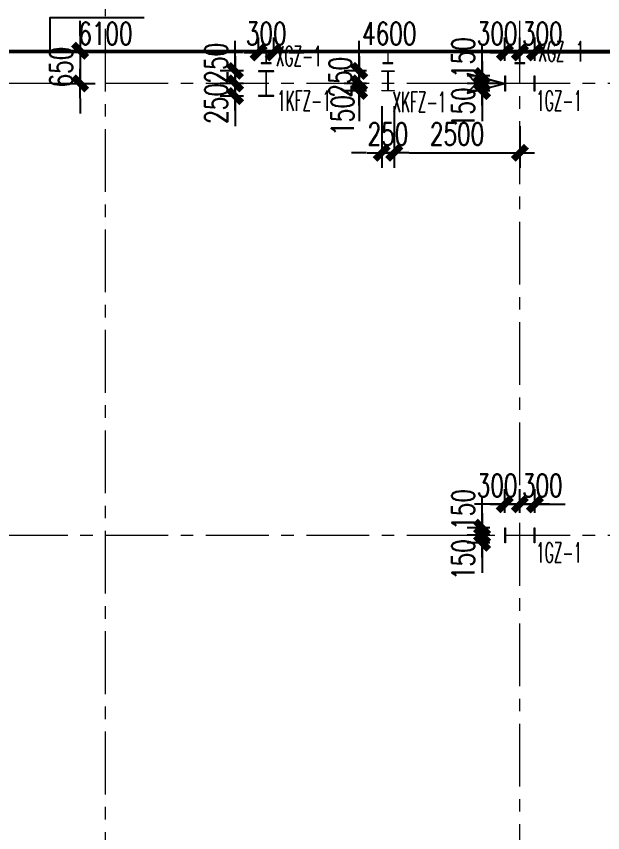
# Model space of a CAD drawing. Extents: x -1201378 to 2367219, y -619313 to 244905.
# Drawn here: x 157618 to 169291, y 212730 to 228989 of the extents above; entities that cross this region are included whole.
import ezdxf
from ezdxf.enums import TextEntityAlignment as Align

# ---------------------------------------------------------------- set-up
doc = ezdxf.new("R2010")
doc.units = 0
doc.header["$LTSCALE"] = 1000
doc.linetypes.add('CENTER', pattern=[2, 1.25, -0.25, 0.25, -0.25])
doc.linetypes.add('HIDDEN', pattern=[0.375, 0.25, -0.125])
doc.layers.get('0').update_dxf_attribs({"linetype": 'CONTINUOUS'})
doc.layers.get('Defpoints').update_dxf_attribs({"linetype": 'CONTINUOUS'})
for name, color, linetype, lineweight in [('S-axis', 111, 'CONTINUOUS', 0), ('S-col', 2, 'CONTINUOUS', 0), ('S-dote', 5, 'CENTER', 0)]:
    doc.layers.add(name, color=color, linetype=linetype, lineweight=lineweight)
for name, color, linetype in [('S-CJGC', 5, 'CONTINUOUS'), ('S-DIMZ', 115, 'CONTINUOUS'), ('S-SGJ', 21, 'CONTINUOUS'), ('S-SHAPE2', 165, 'HIDDEN')]:
    doc.layers.add(name, color=color, linetype=linetype)
doc.styles.add('SS1', font='tj-romans1.shx', dxfattribs={"width": 0.7, "bigfont": 'tj-hztxt1.shx'})
doc.dimstyles.new('S-150-ARCHI', dxfattribs={"dimscale": 150, "dimtxt": 3, "dimasz": 2, "dimexe": 2, "dimexo": 2, "dimgap": 1, "dimtad": 1, "dimdec": 0, "dimzin": 0, "dimdsep": 46, "dimtxsty": 'SS1', "dimblk1": 'TT', "dimblk2": 'TT', "dimsah": 1, "dimcen": 1, "dimclrd": 256, "dimclre": 256, "dimclrt": 256, "dimadec": 0, "dimazin": 0, "dimtfac": 1, "dimtdec": 0, "dimtix": 1, "dimtmove": 2, "dimatfit": 0, "dimldrblk": 'TT', "dimfxl": 2, "dimtolj": 1, "dimtzin": 0, "dimarcsym": 0})

# ---------------------------------------------------------------- blocks, each defined once
blk = doc.blocks.new('_FZH')
at = {"layer": 'S-col'}
blk.add_lwpolyline([(-0.375, -0.188), (-0.375, 0.187), (-0.36, 0.187), (-0.36, 0.005), (0.36, 0.005), (0.36, 0.187), (0.375, 0.187), (0.375, -0.188), (0.36, -0.188), (0.36, -0.005), (-0.36, -0.005), (-0.36, -0.188)], close=True, dxfattribs=at)
blk = doc.blocks.new('w4234324')
at = {"layer": 'S-col', "xscale": 800.0000000000005, "yscale": 800.0000000000005, "zscale": 800.0000000000005}
for p in [(-177454, 831820), (-177454, 822820)]:
    blk.add_blockref('_FZH', p, dxfattribs=at)
blk = doc.blocks.new('1#轴网')
at = {"layer": 'S-dote'}
for p, q in [((-140608.5, 18867), (-140608.5, 124689.3)), ((-132358.5, 19024), (-132358.5, 124689.3)), ((-99358.5, 115027), (-216950.7, 115027)), ((-99358.5, 106027), (-216950.7, 106027))]:
    blk.add_line(p, q, dxfattribs=at)
blk = doc.blocks.new('TT')
blk.add_line((-0.969, 0), (0.969, 0))
at = {"const_width": 0.45}
blk.add_lwpolyline([(-0.442, -0.442), (0.442, 0.442)], dxfattribs=at)
blk = doc.blocks.new('*D4855')
at = {"layer": 'Defpoints', "color": 0, "transparency": 16777216}
for p in [(166890, 218652), (167342, 218652), (167342, 218502)]:
    blk.add_point(p, dxfattribs=at)
at = {"layer": 'S-DIMZ', "lineweight": -2, "transparency": 16777216}
for p, q in [((166890, 218952), (166890, 219252)), ((167042, 218652), (166590, 218652)), ((166890, 218502), (166890, 218652)), ((167042, 218502), (166590, 218502)), ((166890, 218202), (166890, 217902))]:
    blk.add_line(p, q, dxfattribs=at)
at = {"layer": 'S-DIMZ', "lineweight": -2, "transparency": 16777216, "xscale": 300, "yscale": 300, "zscale": 300}
for p, rotation in [((166890, 218652), 270), ((166890, 218502), 90)]:
    blk.add_blockref('TT', p, dxfattribs=dict(at, rotation=rotation))
at = {"layer": 'S-DIMZ', "transparency": 16777216, "insert": (166515, 218168), "char_height": 450, "attachment_point": 5, "rotation": 90, "style": 'SS1'}
blk.add_mtext('\\A1;150', dxfattribs=at)
blk = doc.blocks.new('*D4856')
at = {"layer": 'Defpoints', "color": 0, "transparency": 16777216}
for p in [(166890, 218802), (167342, 218802), (167342, 218652)]:
    blk.add_point(p, dxfattribs=at)
at = {"layer": 'S-DIMZ', "lineweight": -2, "transparency": 16777216}
for p, q in [((166890, 219102), (166890, 219402)), ((167042, 218802), (166590, 218802)), ((166890, 218652), (166890, 218802)), ((167042, 218652), (166590, 218652)), ((166890, 218352), (166890, 218052))]:
    blk.add_line(p, q, dxfattribs=at)
at = {"layer": 'S-DIMZ', "lineweight": -2, "transparency": 16777216, "xscale": 300, "yscale": 300, "zscale": 300}
for p, rotation in [((166890, 218802), 270), ((166890, 218652), 90)]:
    blk.add_blockref('TT', p, dxfattribs=dict(at, rotation=rotation))
at = {"layer": 'S-DIMZ', "transparency": 16777216, "insert": (166515, 219167), "char_height": 450, "attachment_point": 5, "rotation": 90, "style": 'SS1'}
blk.add_mtext('\\A1;150', dxfattribs=at)
blk = doc.blocks.new('*D4857')
at = {"layer": 'Defpoints', "color": 0, "transparency": 16777216}
for p in [(167642, 219270), (167342, 218802), (167642, 218802)]:
    blk.add_point(p, dxfattribs=at)
at = {"layer": 'S-DIMZ', "lineweight": -2, "transparency": 16777216}
for p, q in [((167342, 219102), (167342, 219570)), ((167642, 219102), (167642, 219570)), ((167042, 219270), (166742, 219270)), ((167342, 219270), (167642, 219270)), ((167942, 219270), (168242, 219270))]:
    blk.add_line(p, q, dxfattribs=at)
at = {"layer": 'S-DIMZ', "lineweight": -2, "transparency": 16777216, "xscale": 300, "yscale": 300, "zscale": 300}
blk.add_blockref('TT', (167342, 219270), dxfattribs=at)
at = {"layer": 'S-DIMZ', "lineweight": -2, "transparency": 16777216, "xscale": 300, "yscale": 300, "zscale": 300, "rotation": 180}
blk.add_blockref('TT', (167642, 219270), dxfattribs=at)
at = {"layer": 'S-DIMZ', "transparency": 16777216, "insert": (167189, 219645), "char_height": 450, "attachment_point": 5, "style": 'SS1'}
blk.add_mtext('\\A1;300', dxfattribs=at)
blk = doc.blocks.new('*D4858')
at = {"layer": 'Defpoints', "color": 0, "transparency": 16777216}
for p in [(167942, 219270), (167642, 218802), (167942, 218802)]:
    blk.add_point(p, dxfattribs=at)
at = {"layer": 'S-DIMZ', "lineweight": -2, "transparency": 16777216}
for p, q in [((167642, 219102), (167642, 219570)), ((167942, 219102), (167942, 219570)), ((167342, 219270), (167042, 219270)), ((167642, 219270), (167942, 219270)), ((168242, 219270), (168542, 219270))]:
    blk.add_line(p, q, dxfattribs=at)
at = {"layer": 'S-DIMZ', "lineweight": -2, "transparency": 16777216, "xscale": 300, "yscale": 300, "zscale": 300}
blk.add_blockref('TT', (167642, 219270), dxfattribs=at)
at = {"layer": 'S-DIMZ', "lineweight": -2, "transparency": 16777216, "xscale": 300, "yscale": 300, "zscale": 300, "rotation": 180}
blk.add_blockref('TT', (167942, 219270), dxfattribs=at)
at = {"layer": 'S-DIMZ', "transparency": 16777216, "insert": (168089, 219645), "char_height": 450, "attachment_point": 5, "style": 'SS1'}
blk.add_mtext('\\A1;300', dxfattribs=at)
blk = doc.blocks.new('*D4843')
at = {"layer": 'Defpoints', "color": 0, "transparency": 16777216}
for p in [(166890, 227652), (167342, 227652), (167342, 227502)]:
    blk.add_point(p, dxfattribs=at)
at = {"layer": 'S-DIMZ', "lineweight": -2, "transparency": 16777216}
for p, q in [((166890, 227952), (166890, 228252)), ((167042, 227652), (166590, 227652)), ((166890, 227502), (166890, 227652)), ((167042, 227502), (166590, 227502)), ((166890, 227202), (166890, 226902))]:
    blk.add_line(p, q, dxfattribs=at)
at = {"layer": 'S-DIMZ', "lineweight": -2, "transparency": 16777216, "xscale": 300, "yscale": 300, "zscale": 300}
for p, rotation in [((166890, 227652), 270), ((166890, 227502), 90)]:
    blk.add_blockref('TT', p, dxfattribs=dict(at, rotation=rotation))
at = {"layer": 'S-DIMZ', "transparency": 16777216, "insert": (166515, 227168), "char_height": 450, "attachment_point": 5, "rotation": 90, "style": 'SS1'}
blk.add_mtext('\\A1;150', dxfattribs=at)
blk = doc.blocks.new('*D4844')
at = {"layer": 'Defpoints', "color": 0, "transparency": 16777216}
for p in [(166890, 227802), (167342, 227802), (167342, 227652)]:
    blk.add_point(p, dxfattribs=at)
at = {"layer": 'S-DIMZ', "lineweight": -2, "transparency": 16777216}
for p, q in [((166890, 228102), (166890, 228402)), ((167042, 227802), (166590, 227802)), ((166890, 227652), (166890, 227802)), ((167042, 227652), (166590, 227652)), ((166890, 227352), (166890, 227052))]:
    blk.add_line(p, q, dxfattribs=at)
at = {"layer": 'S-DIMZ', "lineweight": -2, "transparency": 16777216, "xscale": 300, "yscale": 300, "zscale": 300}
for p, rotation in [((166890, 227802), 270), ((166890, 227652), 90)]:
    blk.add_blockref('TT', p, dxfattribs=dict(at, rotation=rotation))
at = {"layer": 'S-DIMZ', "transparency": 16777216, "insert": (166515, 228167), "char_height": 450, "attachment_point": 5, "rotation": 90, "style": 'SS1'}
blk.add_mtext('\\A1;150', dxfattribs=at)
blk = doc.blocks.new('*D4845')
at = {"layer": 'Defpoints', "color": 0, "transparency": 16777216}
for p in [(167642, 228270), (167342, 227802), (167642, 227802)]:
    blk.add_point(p, dxfattribs=at)
at = {"layer": 'S-DIMZ', "lineweight": -2, "transparency": 16777216}
for p, q in [((167342, 228102), (167342, 228570)), ((167642, 228102), (167642, 228570)), ((167042, 228270), (166742, 228270)), ((167342, 228270), (167642, 228270)), ((167942, 228270), (168242, 228270))]:
    blk.add_line(p, q, dxfattribs=at)
at = {"layer": 'S-DIMZ', "lineweight": -2, "transparency": 16777216, "xscale": 300, "yscale": 300, "zscale": 300}
blk.add_blockref('TT', (167342, 228270), dxfattribs=at)
at = {"layer": 'S-DIMZ', "lineweight": -2, "transparency": 16777216, "xscale": 300, "yscale": 300, "zscale": 300, "rotation": 180}
blk.add_blockref('TT', (167642, 228270), dxfattribs=at)
at = {"layer": 'S-DIMZ', "transparency": 16777216, "insert": (167189, 228645), "char_height": 450, "attachment_point": 5, "style": 'SS1'}
blk.add_mtext('\\A1;300', dxfattribs=at)
blk = doc.blocks.new('*D4846')
at = {"layer": 'Defpoints', "color": 0, "transparency": 16777216}
for p in [(167942, 228270), (167642, 227802), (167942, 227802)]:
    blk.add_point(p, dxfattribs=at)
at = {"layer": 'S-DIMZ', "lineweight": -2, "transparency": 16777216}
for p, q in [((167642, 228102), (167642, 228570)), ((167942, 228102), (167942, 228570)), ((167342, 228270), (167042, 228270)), ((167642, 228270), (167942, 228270)), ((168242, 228270), (168542, 228270))]:
    blk.add_line(p, q, dxfattribs=at)
at = {"layer": 'S-DIMZ', "lineweight": -2, "transparency": 16777216, "xscale": 300, "yscale": 300, "zscale": 300}
blk.add_blockref('TT', (167642, 228270), dxfattribs=at)
at = {"layer": 'S-DIMZ', "lineweight": -2, "transparency": 16777216, "xscale": 300, "yscale": 300, "zscale": 300, "rotation": 180}
blk.add_blockref('TT', (167942, 228270), dxfattribs=at)
at = {"layer": 'S-DIMZ', "transparency": 16777216, "insert": (168089, 228645), "char_height": 450, "attachment_point": 5, "style": 'SS1'}
blk.add_mtext('\\A1;300', dxfattribs=at)
blk = doc.blocks.new('*D5197')
at = {"layer": 'Defpoints', "color": 0, "transparency": 16777216}
for p in [(172542, 228270), (167942, 227802), (172542, 227902)]:
    blk.add_point(p, dxfattribs=at)
at = {"layer": 'S-DIMZ', "lineweight": -2, "transparency": 16777216}
for p, q in [((167942, 228102), (167942, 228570)), ((172542, 228202), (172542, 228570)), ((168242, 228270), (172242, 228270))]:
    blk.add_line(p, q, dxfattribs=at)
at = {"layer": 'S-DIMZ', "lineweight": -2, "transparency": 16777216, "xscale": 300, "yscale": 300, "zscale": 300, "rotation": 180}
blk.add_blockref('TT', (167942, 228270), dxfattribs=at)
at = {"layer": 'S-DIMZ', "lineweight": -2, "transparency": 16777216, "xscale": 300, "yscale": 300, "zscale": 300}
blk.add_blockref('TT', (172542, 228270), dxfattribs=at)
at = {"layer": 'S-DIMZ', "transparency": 16777216, "insert": (170242, 228645), "char_height": 450, "attachment_point": 5, "style": 'SS1'}
blk.add_mtext('\\A1;4600', dxfattribs=at)
blk = doc.blocks.new('*D5203')
at = {"layer": 'Defpoints', "color": 0, "transparency": 16777216}
for p in [(162442, 227902), (161973, 227652), (162442, 227652)]:
    blk.add_point(p, dxfattribs=at)
at = {"layer": 'S-DIMZ', "lineweight": -2, "transparency": 16777216}
for p, q in [((161973, 228202), (161973, 228502)), ((162142, 227902), (161673, 227902)), ((161973, 227902), (161973, 227652)), ((162142, 227652), (161673, 227652)), ((161973, 227352), (161973, 227052))]:
    blk.add_line(p, q, dxfattribs=at)
at = {"layer": 'S-DIMZ', "lineweight": -2, "transparency": 16777216, "xscale": 300, "yscale": 300, "zscale": 300}
for p, rotation in [((161973, 227902), 270), ((161973, 227652), 90)]:
    blk.add_blockref('TT', p, dxfattribs=dict(at, rotation=rotation))
at = {"layer": 'S-DIMZ', "transparency": 16777216, "insert": (161598, 228055), "char_height": 450, "attachment_point": 5, "rotation": 90, "style": 'SS1'}
blk.add_mtext('\\A1;250', dxfattribs=at)
blk = doc.blocks.new('*D5204')
at = {"layer": 'Defpoints', "color": 0, "transparency": 16777216}
for p in [(162442, 227652), (161973, 227402), (162442, 227402)]:
    blk.add_point(p, dxfattribs=at)
at = {"layer": 'S-DIMZ', "lineweight": -2, "transparency": 16777216}
for p, q in [((161973, 227952), (161973, 228252)), ((162142, 227652), (161673, 227652)), ((161973, 227652), (161973, 227402)), ((162142, 227402), (161673, 227402)), ((161973, 227102), (161973, 226802))]:
    blk.add_line(p, q, dxfattribs=at)
at = {"layer": 'S-DIMZ', "lineweight": -2, "transparency": 16777216, "xscale": 300, "yscale": 300, "zscale": 300}
for p, rotation in [((161973, 227652), 270), ((161973, 227402), 90)]:
    blk.add_blockref('TT', p, dxfattribs=dict(at, rotation=rotation))
at = {"layer": 'S-DIMZ', "transparency": 16777216, "insert": (161598, 227254), "char_height": 450, "attachment_point": 5, "rotation": 90, "style": 'SS1'}
blk.add_mtext('\\A1;250', dxfattribs=at)
blk = doc.blocks.new('*D5205')
at = {"layer": 'Defpoints', "color": 0, "transparency": 16777216}
for p in [(162742, 228270), (162442, 227902), (162742, 227902)]:
    blk.add_point(p, dxfattribs=at)
at = {"layer": 'S-DIMZ', "lineweight": -2, "transparency": 16777216}
for p, q in [((162442, 228202), (162442, 228570)), ((162742, 228202), (162742, 228570)), ((162142, 228270), (161842, 228270)), ((162442, 228270), (162742, 228270)), ((163042, 228270), (163342, 228270))]:
    blk.add_line(p, q, dxfattribs=at)
at = {"layer": 'S-DIMZ', "lineweight": -2, "transparency": 16777216, "xscale": 300, "yscale": 300, "zscale": 300}
blk.add_blockref('TT', (162442, 228270), dxfattribs=at)
at = {"layer": 'S-DIMZ', "lineweight": -2, "transparency": 16777216, "xscale": 300, "yscale": 300, "zscale": 300, "rotation": 180}
blk.add_blockref('TT', (162742, 228270), dxfattribs=at)
at = {"layer": 'S-DIMZ', "transparency": 16777216, "insert": (162592, 228645), "char_height": 450, "attachment_point": 5, "style": 'SS1'}
blk.add_mtext('\\A1;300', dxfattribs=at)
blk = doc.blocks.new('*D5207')
at = {"layer": 'Defpoints', "color": 0, "transparency": 16777216}
for p in [(156342, 228270), (156342, 227902), (162442, 227902)]:
    blk.add_point(p, dxfattribs=at)
at = {"layer": 'S-DIMZ', "lineweight": -2, "transparency": 16777216}
for p, q in [((156342, 228202), (156342, 228570)), ((162442, 228202), (162442, 228570)), ((162142, 228270), (156642, 228270))]:
    blk.add_line(p, q, dxfattribs=at)
at = {"layer": 'S-DIMZ', "lineweight": -2, "transparency": 16777216, "xscale": 300, "yscale": 300, "zscale": 300, "rotation": 180}
blk.add_blockref('TT', (156342, 228270), dxfattribs=at)
at = {"layer": 'S-DIMZ', "lineweight": -2, "transparency": 16777216, "xscale": 300, "yscale": 300, "zscale": 300}
blk.add_blockref('TT', (162442, 228270), dxfattribs=at)
at = {"layer": 'S-DIMZ', "transparency": 16777216, "insert": (159392, 228645), "char_height": 450, "attachment_point": 5, "style": 'SS1'}
blk.add_mtext('\\A1;6100', dxfattribs=at)
blk = doc.blocks.new('*D5208')
at = {"layer": 'Defpoints', "color": 0, "transparency": 16777216}
for p in [(162742, 228270), (162742, 227902), (167342, 227802)]:
    blk.add_point(p, dxfattribs=at)
at = {"layer": 'S-DIMZ', "lineweight": -2, "transparency": 16777216}
for p, q in [((162742, 228202), (162742, 228570)), ((167342, 228102), (167342, 228570)), ((167042, 228270), (163042, 228270))]:
    blk.add_line(p, q, dxfattribs=at)
at = {"layer": 'S-DIMZ', "lineweight": -2, "transparency": 16777216, "xscale": 300, "yscale": 300, "zscale": 300, "rotation": 180}
blk.add_blockref('TT', (162742, 228270), dxfattribs=at)
at = {"layer": 'S-DIMZ', "lineweight": -2, "transparency": 16777216, "xscale": 300, "yscale": 300, "zscale": 300}
blk.add_blockref('TT', (167342, 228270), dxfattribs=at)
at = {"layer": 'S-DIMZ', "transparency": 16777216, "insert": (165042, 228645), "char_height": 450, "attachment_point": 5, "style": 'SS1'}
blk.add_mtext('\\A1;4600', dxfattribs=at)
blk = doc.blocks.new('*D6479')
at = {"layer": 'Defpoints', "color": 0, "transparency": 16777216}
for p in [(158287, 228302), (158287, 227652), (158886, 227652)]:
    blk.add_point(p, dxfattribs=at)
at = {"layer": 'S-SGJ', "lineweight": -2, "transparency": 16777216}
for p, q in [((158886, 228602), (158886, 228902)), ((158587, 228302), (159186, 228302)), ((158886, 228302), (158886, 227652)), ((158587, 227652), (159186, 227652)), ((158886, 227352), (158886, 227052))]:
    blk.add_line(p, q, dxfattribs=at)
at = {"layer": 'S-SGJ', "lineweight": -2, "transparency": 16777216, "xscale": 300, "yscale": 300, "zscale": 300}
for p, rotation in [((158886, 228302), 270), ((158886, 227652), 90)]:
    blk.add_blockref('TT', p, dxfattribs=dict(at, rotation=rotation))
at = {"layer": 'S-SGJ', "transparency": 16777216, "insert": (158511, 227977), "char_height": 450, "attachment_point": 5, "rotation": 90, "style": 'SS1'}
blk.add_mtext('\\A1;650', dxfattribs=at)
blk = doc.blocks.new('S-CJGC')
at = {"layer": 'S-CJGC'}
for p, q in [((-131, -119), (0, 381)), ((131, -119), (0, 381)), ((0, 381), (0, 0)), ((0, 0), (-131, -119)), ((0, 0), (131, -119))]:
    blk.add_line(p, q, dxfattribs=at)
blk.add_solid([(131, -119), (0, 0), (0, 381)], dxfattribs=at)
blk = doc.blocks.new('*D6808')
at = {"layer": 'Defpoints', "color": 0, "transparency": 16777216}
for p in [(164891, 227902), (164443, 227652), (164891, 227652)]:
    blk.add_point(p, dxfattribs=at)
at = {"layer": 'S-DIMZ', "lineweight": -2, "transparency": 16777216}
for p, q in [((164443, 228202), (164443, 228502)), ((164591, 227902), (164143, 227902)), ((164443, 227902), (164443, 227652)), ((164591, 227652), (164143, 227652)), ((164443, 227352), (164443, 227052))]:
    blk.add_line(p, q, dxfattribs=at)
at = {"layer": 'S-DIMZ', "lineweight": -2, "transparency": 16777216, "xscale": 300, "yscale": 300, "zscale": 300}
for p, rotation in [((164443, 227902), 270), ((164443, 227652), 90)]:
    blk.add_blockref('TT', p, dxfattribs=dict(at, rotation=rotation))
at = {"layer": 'S-DIMZ', "transparency": 16777216, "insert": (164068, 227777), "char_height": 450, "attachment_point": 5, "rotation": 90, "style": 'SS1'}
blk.add_mtext('\\A1;250', dxfattribs=at)
blk = doc.blocks.new('*D6809')
at = {"layer": 'Defpoints', "color": 0, "transparency": 16777216}
for p in [(164891, 227652), (164443, 227502), (164891, 227502)]:
    blk.add_point(p, dxfattribs=at)
at = {"layer": 'S-DIMZ', "lineweight": -2, "transparency": 16777216}
for p, q in [((164443, 227952), (164443, 228252)), ((164591, 227652), (164143, 227652)), ((164443, 227652), (164443, 227502)), ((164591, 227502), (164143, 227502)), ((164443, 227202), (164443, 226902))]:
    blk.add_line(p, q, dxfattribs=at)
at = {"layer": 'S-DIMZ', "lineweight": -2, "transparency": 16777216, "xscale": 300, "yscale": 300, "zscale": 300}
for p, rotation in [((164443, 227652), 270), ((164443, 227502), 90)]:
    blk.add_blockref('TT', p, dxfattribs=dict(at, rotation=rotation))
at = {"layer": 'S-DIMZ', "transparency": 16777216, "insert": (164113, 227015), "char_height": 450, "attachment_point": 5, "rotation": 90, "style": 'SS1'}
blk.add_mtext('\\A1;150', dxfattribs=at)
blk = doc.blocks.new('*D6810')
at = {"layer": 'Defpoints', "color": 0, "transparency": 16777216}
for p in [(164891, 227502), (165141, 227502), (165141, 226270)]:
    blk.add_point(p, dxfattribs=at)
at = {"layer": 'S-DIMZ', "lineweight": -2, "transparency": 16777216}
for p, q in [((164891, 227202), (164891, 225970)), ((165141, 227202), (165141, 225970)), ((164591, 226270), (164291, 226270)), ((164891, 226270), (165141, 226270)), ((165441, 226270), (165741, 226270))]:
    blk.add_line(p, q, dxfattribs=at)
at = {"layer": 'S-DIMZ', "lineweight": -2, "transparency": 16777216, "xscale": 300, "yscale": 300, "zscale": 300}
blk.add_blockref('TT', (164891, 226270), dxfattribs=at)
at = {"layer": 'S-DIMZ', "lineweight": -2, "transparency": 16777216, "xscale": 300, "yscale": 300, "zscale": 300, "rotation": 180}
blk.add_blockref('TT', (165141, 226270), dxfattribs=at)
at = {"layer": 'S-DIMZ', "transparency": 16777216, "insert": (165016, 226645), "char_height": 450, "attachment_point": 5, "style": 'SS1'}
blk.add_mtext('\\A1;250', dxfattribs=at)
blk = doc.blocks.new('*D6811')
at = {"layer": 'Defpoints', "color": 0, "transparency": 16777216}
for p in [(165141, 227502), (167642, 227102), (167642, 226270)]:
    blk.add_point(p, dxfattribs=at)
at = {"layer": 'S-DIMZ', "lineweight": -2, "transparency": 16777216}
for p, q in [((165141, 227202), (165141, 225970)), ((167642, 226802), (167642, 225970)), ((165441, 226270), (167342, 226270))]:
    blk.add_line(p, q, dxfattribs=at)
at = {"layer": 'S-DIMZ', "lineweight": -2, "transparency": 16777216, "xscale": 300, "yscale": 300, "zscale": 300, "rotation": 180}
blk.add_blockref('TT', (165141, 226270), dxfattribs=at)
at = {"layer": 'S-DIMZ', "lineweight": -2, "transparency": 16777216, "xscale": 300, "yscale": 300, "zscale": 300}
blk.add_blockref('TT', (167642, 226270), dxfattribs=at)
at = {"layer": 'S-DIMZ', "transparency": 16777216, "insert": (166392, 226645), "char_height": 450, "attachment_point": 5, "style": 'SS1'}
blk.add_mtext('\\A1;2500', dxfattribs=at)

msp = doc.modelspace()

# ---------------------------------------------------------------- linework, layer by layer
at = {"layer": 'S-col'}
for points in [[(162691.5, 228301.8), (162491.5, 228301.8), (162491.5, 228289.8), (162587.5, 228289.8), (162587.5, 228063.8), (162491.5, 228063.8), (162491.5, 228051.8), (162691.5, 228051.8), (162691.5, 228063.8), (162595.5, 228063.8), (162595.5, 228289.8), (162691.5, 228289.8)], [(167741.5, 228301.8), (167541.5, 228301.8), (167541.5, 228289.8), (167637.5, 228289.8), (167637.5, 228063.8), (167541.5, 228063.8), (167541.5, 228051.8), (167741.5, 228051.8), (167741.5, 228063.8), (167645.5, 228063.8), (167645.5, 228289.8), (167741.5, 228289.8)], [(162441.5, 227401.8), (162741.5, 227401.8), (162741.5, 227413.8), (162595.5, 227413.8), (162595.5, 227889.8), (162741.5, 227889.8), (162741.5, 227901.8), (162441.5, 227901.8), (162441.5, 227889.8), (162587.5, 227889.8), (162587.5, 227413.8), (162441.5, 227413.8)]]:
    msp.add_lwpolyline(points, close=True, dxfattribs=at)
at = {"layer": 'S-col', "color": 3}
msp.add_lwpolyline([(164916.5, 228051.8), (165116.5, 228051.8), (165116.5, 228063.8), (165020.5, 228063.8), (165020.5, 228289.8), (165116.5, 228289.8), (165116.5, 228301.8), (164916.5, 228301.8), (164916.5, 228289.8), (165012.5, 228289.8), (165012.5, 228063.8), (164916.5, 228063.8)], close=True, dxfattribs=at)
at = {"layer": 'S-col', "color": 1}
msp.add_lwpolyline([(164891.5, 227889.8), (164891.5, 227901.8), (165141.5, 227901.8), (165141.5, 227889.8), (165020.5, 227889.8), (165020.5, 227513.8), (165141.5, 227513.8), (165141.5, 227501.8), (164891.5, 227501.8), (164891.5, 227513.8), (165012.5, 227513.8), (165012.5, 227889.8)], close=True, dxfattribs=at)
at = {"layer": 'S-SGJ'}
msp.add_lwpolyline([(160159.6, 228962.2), (158287.4, 228962.2), (158287.4, 228301.8)], dxfattribs=at)
at = {"layer": 'S-SHAPE2', "ltscale": 2, "const_width": 50}
msp.add_lwpolyline([(201041.5, 137001.8), (90591.5, 137001.8), (90591.5, 156136.3), (114006.5, 228301.8), (201041.5, 228301.8)], dxfattribs=at)

# ---------------------------------------------------------------- block references
at = {"layer": 'S-axis'}
msp.add_blockref('1#轴网', (300000, 112624.8), dxfattribs=at)
at = {"layer": 'S-CJGC', "xscale": -1.5, "yscale": 1.5, "zscale": 1.5, "rotation": 270}
msp.add_blockref('S-CJGC', (166769.8, 227651.8), dxfattribs=at)
at = {"layer": 'S-col'}
msp.add_blockref('w4234324', (345095.7, -604168.2), dxfattribs=at)

# ---------------------------------------------------------------- texts
at = {"layer": 'S-SGJ', "style": 'SS1', "width": 0.5}
for s, p in [('XGZ-1', (168010.3, 228290.2)), ('XGZ-1', (162784.7, 228197.5)), ('1KFZ-1', (162809.7, 227308.2)), ('XKFZ-1', (165107.1, 227282)), ('1GZ-1', (167965.5, 227308.2)), ('1GZ-1', (167965.5, 218308.2))]:
    msp.add_text(s, height=400, dxfattribs=at).set_placement(p, align=Align.MIDDLE_LEFT)

# ---------------------------------------------------------------- dimensions: what is measured, and where the dimension line sits
at = {"layer": 'S-DIMZ'}
for base, p1, p2, angle, picture, middle in [((156341.5, 228270), (162441.5, 227901.8), (156341.5, 227901.8), 180, '*D5207', (159391.5, 228645)), ((162741.5, 228270), (167341.5, 227801.8), (162741.5, 227901.8), 180, '*D5208', (165041.5, 228645)), ((164443.3, 227651.8), (164891.5, 227901.8), (164891.5, 227651.8), 90, '*D6808', (164068.3, 227776.8))]:
    dim = msp.add_linear_dim(base=base, p1=p1, p2=p2, angle=angle, dimstyle='S-150-ARCHI', dxfattribs=at)
    dim.commit()
    dim.dimension.update_dxf_attribs({"geometry": picture, "text_midpoint": middle})
for base, p1, p2, picture, middle in [((162741.5, 228270), (162441.5, 227901.8), (162741.5, 227901.8), '*D5205', (162591.5, 228645)), ((172541.5, 228270), (167941.5, 227801.8), (172541.5, 227901.8), '*D5197', (170241.5, 228645)), ((165141.5, 226269.7), (164891.5, 227501.8), (165141.5, 227501.8), '*D6810', (165016.5, 226644.7)), ((167641.5, 226269.7), (165141.5, 227501.8), (167641.5, 227101.8), '*D6811', (166391.5, 226644.7))]:
    dim = msp.add_linear_dim(base=base, p1=p1, p2=p2, dimstyle='S-150-ARCHI', dxfattribs=at)
    dim.commit()
    dim.dimension.update_dxf_attribs({"geometry": picture, "text_midpoint": middle})
for base, p1, p2, picture, middle in [((167641.5, 228270), (167341.5, 227801.8), (167641.5, 227801.8), '*D4845', (167188.6, 228645)), ((167941.5, 228270), (167641.5, 227801.8), (167941.5, 227801.8), '*D4846', (168089.3, 228645)), ((167641.5, 219270), (167341.5, 218801.8), (167641.5, 218801.8), '*D4857', (167188.6, 219645)), ((167941.5, 219270), (167641.5, 218801.8), (167941.5, 218801.8), '*D4858', (168089.3, 219645))]:
    dim = msp.add_linear_dim(base=base, p1=p1, p2=p2, dimstyle='S-150-ARCHI', dxfattribs=at)
    dim.commit()
    dim.dimension.update_dxf_attribs({"geometry": picture, "text_midpoint": middle, "dimtype": 160})
for base, p1, p2, angle, picture, middle in [((166890.1, 227801.8), (167341.5, 227651.8), (167341.5, 227801.8), 90, '*D4844', (166515.1, 228166.7)), ((161973.4, 227651.8), (162441.5, 227901.8), (162441.5, 227651.8), 270, '*D5203', (161598.4, 228054.7)), ((161973.4, 227401.8), (162441.5, 227651.8), (162441.5, 227401.8), 270, '*D5204', (161598.4, 227254.1)), ((164443.3, 227501.8), (164891.5, 227651.8), (164891.5, 227501.8), 90, '*D6809', (164113.5, 227015.4)), ((166890.1, 227651.8), (167341.5, 227501.8), (167341.5, 227651.8), 90, '*D4843', (166515.1, 227168)), ((166890.1, 218801.8), (167341.5, 218651.8), (167341.5, 218801.8), 90, '*D4856', (166515.1, 219166.7)), ((166890.1, 218651.8), (167341.5, 218501.8), (167341.5, 218651.8), 90, '*D4855', (166515.1, 218168))]:
    dim = msp.add_linear_dim(base=base, p1=p1, p2=p2, angle=angle, dimstyle='S-150-ARCHI', dxfattribs=at)
    dim.commit()
    dim.dimension.update_dxf_attribs({"geometry": picture, "text_midpoint": middle, "dimtype": 160})
at = {"layer": 'S-SGJ'}
dim = msp.add_linear_dim(base=(158885.6, 227651.8), p1=(158287.4, 228301.8), p2=(158287.4, 227651.8), angle=90, dimstyle='S-150-ARCHI', dxfattribs=at)
dim.commit()
dim.dimension.update_dxf_attribs({"geometry": '*D6479', "text_midpoint": (158510.6, 227976.8)})

doc.saveas('drawing.dxf')
